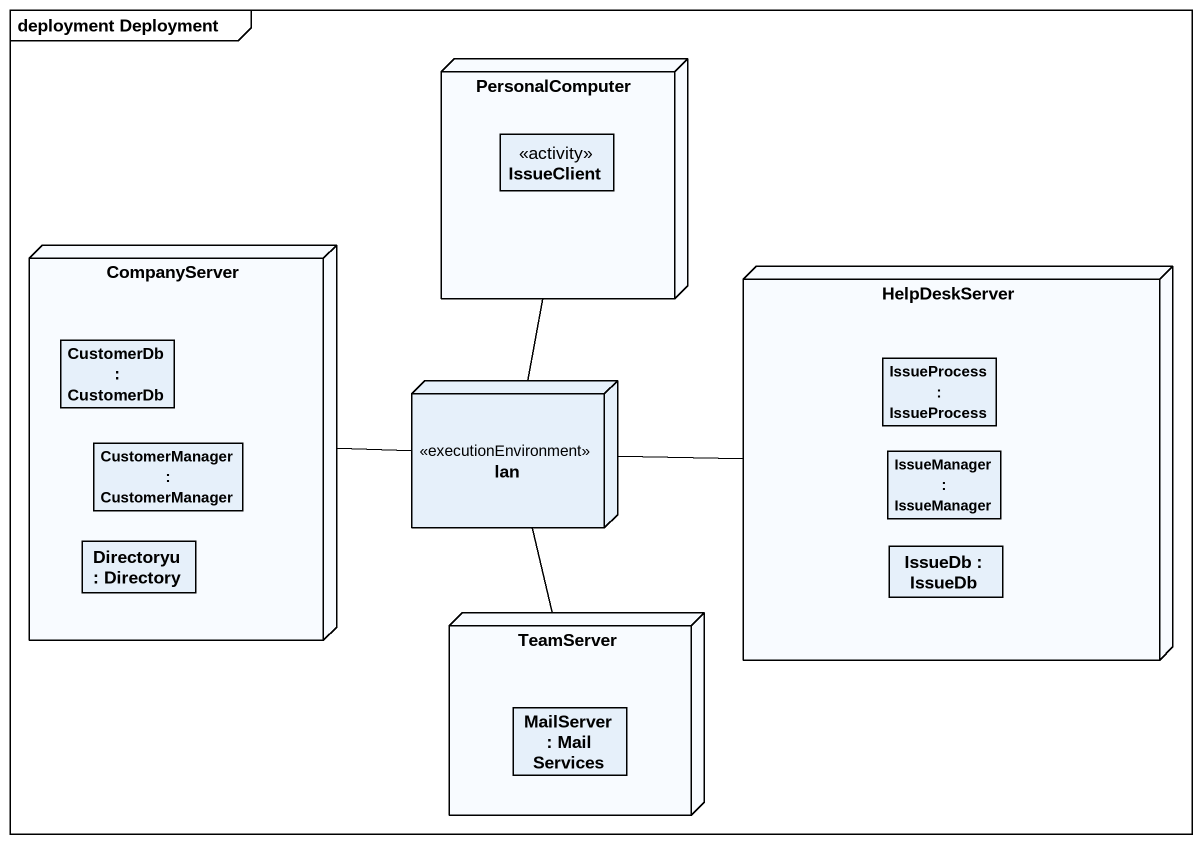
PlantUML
@startuml
mainframe deployment Deployment
allowmixing
hide circle
hide empty members
node PersonalComputer {
  class IssueClient <<activity>>
}
node CompanyServer {
  rectangle "CustomerDb : CustomerDb" as CustomerDb
  rectangle "CustomerManager : CustomerManager" as CustomerManager
  rectangle "Directoryu : Directory" as Directoryu
}
node HelpDeskServer {
  rectangle "IssueProcess : IssueProcess" as IssueProcess
  rectangle "IssueManager : IssueManager" as IssueManager
  rectangle "IssueDb : IssueDb" as IssueDb
}
node lan <<executionEnvironment>>
node TeamServer {
  rectangle "MailServer : Mail Services" as MailServer
}
PersonalComputer -- lan
CompanyServer -right- lan
HelpDeskServer -left- lan
TeamServer -up- lan
@enduml
